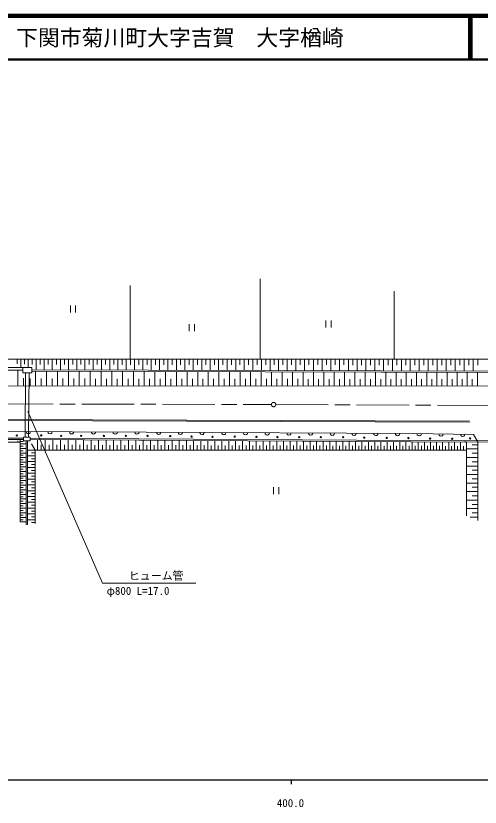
# Model space of a CAD drawing. Units: millimetres, scale not verified. Extents: x 40000 to 680136, y 20000 to 380000.
# Drawn here: x 404974 to 511265, y 198715 to 380000 of the extents above; entities that cross this region are included whole.
import ezdxf
from ezdxf.enums import TextEntityAlignment as Align

# ---------------------------------------------------------------- set-up
doc = ezdxf.new("R2010")
doc.units = ezdxf.units.MM
doc.header["$LTSCALE"] = 1000
doc.linetypes.add('CHAIN', pattern=[18.5, 12, -1.5, 3.5, -1.5])
for name, color, linetype, lineweight in [('M-BGD', 7, 'Continuous', 13), ('M-BMK', 2, 'CHAIN', 13), ('M-STR-HTXT', 7, 'Continuous', 13), ('M-TTL', 2, 'Continuous', 140), ('M-TTL-BAND', 7, 'Continuous', 25), ('M-TTL-LINE', 7, 'Continuous', 50)]:
    doc.layers.add(name, color=color, linetype=linetype, lineweight=lineweight)
doc.layers.add('M-TTL-TXT', color=7, linetype='Continuous')
doc.styles.add('ＭＳ ゴシック', font='')
doc.styles.get('ＭＳ ゴシック').set_extended_font_data('MS Gothic')

msp = doc.modelspace()

# ---------------------------------------------------------------- linework, layer by layer
at = {"layer": 'M-BGD'}
for p, q in [((460880, 319771), (460880, 301351)), ((431157, 318221), (431157, 301351)), ((491589, 316953), (491589, 301351)), ((417465, 313608), (417465, 312008)), ((418665, 312008), (418665, 313608)), ((475925, 310227), (475925, 308627)), ((477125, 308627), (477125, 310227)), ((444652, 309382), (444652, 307782)), ((445852, 307782), (445852, 309382)), ((401575, 301351), (514762, 301351)), ((405299, 301351), (405299, 300252)), ((406098, 301351), (406098, 299425)), ((406946, 301351), (406946, 300185)), ((407795, 301351), (407795, 299426)), ((408695, 301351), (408695, 300114)), ((409596, 301351), (409596, 298875)), ((410524, 301351), (410524, 300112)), ((411453, 301351), (411453, 298870)), ((412383, 301351), (412383, 300109)), ((413314, 301351), (413314, 298864)), ((414246, 301351), (414246, 300106)), ((415179, 301351), (415179, 298859)), ((416113, 301351), (416113, 300103)), ((417048, 301351), (417048, 298853)), ((417985, 301351), (417985, 300101)), ((418921, 301351), (418921, 298848)), ((419860, 301351), (419860, 300098)), ((420799, 301351), (420799, 298842)), ((421739, 301351), (421739, 300095)), ((422680, 301351), (422680, 298837)), ((423623, 301351), (423623, 300092)), ((424566, 301351), (424566, 298831)), ((425510, 301351), (425510, 300090)), ((426455, 301351), (426455, 298826)), ((427402, 301351), (427402, 300087)), ((428349, 301351), (428349, 298820)), ((429298, 301351), (429298, 300084)), ((430247, 301351), (430247, 298815)), ((431198, 301351), (431198, 300081)), ((432150, 301351), (432150, 298809)), ((433103, 301351), (433103, 300079)), ((434056, 301351), (434056, 298803)), ((435011, 301351), (435011, 300076)), ((435967, 301351), (435967, 298798)), ((436924, 301351), (436924, 300073)), ((437881, 301351), (437881, 298792)), ((438841, 301351), (438841, 300070)), ((439800, 301351), (439800, 298787)), ((440762, 301351), (440762, 300067)), ((441724, 301351), (441724, 298781)), ((442687, 301351), (442687, 300065)), ((443651, 301351), (443651, 298775)), ((444617, 301351), (444617, 300062)), ((445583, 301351), (445583, 298770)), ((446551, 301351), (446551, 300059)), ((447519, 301351), (447519, 298764)), ((448489, 301351), (448489, 300056)), ((449459, 301351), (449459, 298758)), ((450431, 301351), (450431, 300053)), ((451403, 301351), (451403, 298753)), ((452378, 301351), (452378, 300050)), ((453352, 301351), (453352, 298747)), ((454329, 301351), (454329, 300048)), ((455305, 301351), (455305, 298741)), ((456284, 301351), (456284, 300045)), ((457262, 301351), (457262, 298735)), ((458243, 301351), (458243, 300042)), ((459224, 301351), (459224, 298730)), ((460207, 301351), (460207, 300039)), ((461190, 301351), (461190, 298724)), ((462175, 301351), (462175, 300036)), ((463160, 301351), (463160, 298718)), ((464147, 301351), (464147, 300033)), ((465135, 301351), (465135, 298712)), ((466124, 301351), (466124, 300030)), ((467113, 301351), (467113, 298707)), ((468105, 301351), (468105, 300027)), ((469097, 301351), (469097, 298701)), ((470090, 301351), (470090, 300024)), ((471084, 301351), (471084, 298695)), ((472080, 301351), (472080, 300022)), ((473076, 301351), (473076, 298689)), ((474074, 301351), (474074, 300019)), ((475073, 301351), (475073, 298683)), ((476073, 301351), (476073, 300016)), ((477073, 301351), (477073, 298677)), ((478076, 301351), (478076, 300013)), ((479078, 301351), (479078, 298672)), ((480083, 301351), (480083, 300010)), ((481088, 301351), (481088, 298666)), ((482095, 301351), (482095, 300007)), ((483102, 301351), (483102, 298660)), ((484111, 301351), (484111, 300004)), ((485120, 301351), (485120, 298654)), ((486132, 301351), (486132, 300001)), ((487143, 301351), (487143, 298648)), ((488157, 301351), (488157, 299998)), ((489170, 301351), (489170, 298642)), ((490186, 301351), (490186, 299995)), ((491202, 301351), (491202, 298636)), ((492220, 301351), (492220, 299992)), ((493238, 301351), (493238, 298630)), ((494258, 301351), (494258, 299989)), ((495279, 301351), (495279, 298624)), ((496301, 301351), (496301, 299986)), ((497324, 301351), (497324, 298618)), ((498349, 301351), (498349, 299983)), ((499373, 301351), (499373, 298612)), ((500400, 301351), (500400, 299980)), ((501428, 301351), (501428, 298606)), ((502457, 301351), (502457, 299977)), ((503486, 301351), (503486, 298600)), ((504518, 301351), (504518, 299974)), ((505549, 301351), (505549, 298594)), ((506583, 301351), (506583, 299971)), ((507617, 301351), (507617, 298588)), ((508653, 301351), (508653, 299968)), ((509689, 301351), (509689, 298582)), ((510728, 301351), (510728, 299965)), ((222366, 299285), (406549, 299426)), ((406549, 299426), (406549, 298181)), ((406549, 299426), (408664, 299426)), ((408664, 299426), (408664, 298181)), ((222772, 298702), (406549, 298842)), ((405403, 295225), (405404, 298841)), ((406549, 298181), (408664, 298181)), ((407086, 283502), (407207, 298184)), ((407886, 283495), (408007, 298177)), ((516892, 298261), (408664, 298578)), ((516847, 298561), (408665, 298878)), ((409495, 295224), (409496, 298575)), ((412004, 295223), (412004, 298568)), ((414507, 295223), (414508, 298561)), ((417005, 295222), (417006, 298553)), ((419499, 295222), (419500, 298546)), ((421987, 295221), (421988, 298539)), ((424471, 295220), (424472, 298532)), ((426949, 295220), (426950, 298524)), ((429423, 295219), (429423, 298517)), ((431891, 295219), (431892, 298510)), ((434355, 295218), (434355, 298503)), ((436813, 295217), (436814, 298496)), ((439267, 295217), (439268, 298488)), ((441716, 295216), (441716, 298481)), ((444159, 295216), (444160, 298474)), ((446598, 295215), (446599, 298467)), ((449032, 295215), (449033, 298460)), ((451461, 295214), (451462, 298453)), ((453885, 295213), (453886, 298446)), ((456305, 295213), (456305, 298438)), ((458719, 295212), (458720, 298431)), ((461129, 295212), (461129, 298424)), ((463533, 295211), (463534, 298417)), ((465933, 295210), (465934, 298410)), ((468328, 295210), (468329, 298403)), ((470718, 295209), (470719, 298396)), ((473104, 295209), (473105, 298389)), ((475484, 295208), (475485, 298382)), ((477860, 295208), (477861, 298375)), ((480231, 295207), (480232, 298368)), ((482598, 295206), (482598, 298362)), ((484959, 295206), (484960, 298355)), ((487316, 295205), (487317, 298348)), ((489668, 295205), (489669, 298341)), ((492015, 295204), (492016, 298334)), ((494358, 295204), (494359, 298327)), ((496696, 295203), (496697, 298320)), ((499029, 295203), (499030, 298314)), ((501358, 295202), (501358, 298307)), ((503681, 295201), (503682, 298300)), ((506001, 295201), (506001, 298293)), ((508315, 295200), (508316, 298286)), ((510625, 295200), (510626, 298280)), ((406693, 295225), (406693, 297024)), ((408238, 295224), (408239, 296928)), ((410749, 295224), (410750, 296898)), ((413255, 295223), (413256, 296894)), ((415756, 295222), (415757, 296890)), ((418252, 295222), (418253, 296886)), ((420743, 295221), (420744, 296882)), ((423229, 295221), (423229, 296878)), ((425710, 295220), (425710, 296874)), ((428186, 295219), (428186, 296870)), ((430657, 295219), (430657, 296866)), ((433123, 295218), (433123, 296862)), ((435584, 295218), (435584, 296858)), ((438040, 295217), (438040, 296855)), ((440491, 295217), (440492, 296851)), ((442937, 295216), (442938, 296847)), ((445379, 295215), (445379, 296843)), ((447815, 295215), (447815, 296839)), ((450247, 295214), (450247, 296835)), ((452673, 295214), (452674, 296831)), ((455095, 295213), (455095, 296828)), ((457512, 295212), (457512, 296824)), ((459924, 295212), (459924, 296820)), ((462331, 295211), (462331, 296816)), ((464733, 295211), (464734, 296812)), ((467131, 295210), (467131, 296809)), ((469523, 295210), (469524, 296805)), ((471911, 295209), (471912, 296801)), ((474294, 295208), (474295, 296797)), ((476672, 295208), (476673, 296793)), ((479046, 295207), (479046, 296790)), ((481415, 295207), (481415, 296786)), ((483778, 295206), (483779, 296782)), ((486138, 295206), (486138, 296778)), ((488492, 295205), (488492, 296775)), ((490842, 295205), (490842, 296771)), ((493187, 295204), (493187, 296767)), ((495527, 295203), (495527, 296764)), ((497863, 295203), (497863, 296760)), ((500193, 295202), (500194, 296756)), ((502520, 295202), (502520, 296753)), ((504841, 295201), (504841, 296749)), ((507158, 295201), (507158, 296745)), ((509470, 295200), (509470, 296742)), ((225755, 295268), (520731, 295197)), ((508810, 286921), (305715, 287626)), ((508811, 287171), (305716, 287876)), ((305922, 285180), (434837, 284632)), ((434837, 284632), (495903, 284280)), ((307477, 283449), (406720, 282920)), ((307479, 283749), (406722, 283220)), ((405931, 282366), (405931, 282924)), ((406721, 283498), (408251, 283498)), ((406721, 283070), (406721, 283498)), ((406721, 282641), (406721, 283070)), ((408250, 282920), (507836, 282347)), ((408251, 283070), (408251, 283498)), ((408251, 282641), (408251, 283070)), ((408252, 283220), (507838, 282647)), ((409920, 280532), (409920, 282910)), ((411696, 280532), (411696, 282900)), ((413465, 280532), (413465, 282890)), ((415226, 280532), (415226, 282880)), ((416979, 280532), (416979, 282869)), ((418725, 280532), (418725, 282859)), ((420463, 280532), (420463, 282849)), ((422194, 280532), (422194, 282840)), ((423918, 280532), (423918, 282830)), ((425634, 280532), (425634, 282820)), ((427343, 280532), (427343, 282810)), ((495903, 284280), (509743, 284122)), ((509743, 284122), (510764, 282372)), ((333312, 282366), (405931, 282366)), ((405431, 282366), (405431, 282647)), ((405931, 282481), (406634, 282481)), ((405931, 282366), (405931, 264047)), ((405931, 281955), (407336, 281955)), ((405931, 281428), (406634, 281428)), ((406721, 282641), (408251, 282641)), ((407336, 282641), (407336, 263375)), ((407636, 282641), (407636, 263375)), ((409411, 280532), (408528, 281958)), ((410808, 280532), (410808, 281718)), ((412580, 280532), (412580, 281713)), ((414345, 280532), (414345, 281708)), ((416102, 280532), (416102, 281703)), ((417852, 280532), (417852, 281698)), ((419594, 280532), (419594, 281693)), ((421329, 280532), (421329, 281688)), ((423056, 280532), (423056, 281683)), ((424776, 280532), (424776, 281678)), ((426488, 280532), (426488, 281673)), ((428194, 280532), (428194, 281668)), ((429044, 280532), (429044, 282800)), ((429891, 280532), (429891, 281663)), ((430738, 280532), (430738, 282790)), ((431582, 280532), (431582, 281659)), ((432425, 280532), (432425, 282781)), ((433265, 280532), (433265, 281654)), ((434105, 280532), (434105, 282771)), ((434941, 280532), (434941, 281649)), ((435777, 280532), (435777, 282761)), ((436610, 280532), (436610, 281644)), ((437443, 280532), (437443, 282752)), ((438272, 280532), (438272, 281639)), ((439101, 280532), (439101, 282742)), ((439926, 280532), (439926, 281635)), ((440752, 280532), (440752, 282733)), ((441574, 280532), (441574, 281630)), ((442396, 280532), (442396, 282723)), ((443214, 280532), (443214, 281625)), ((444033, 280532), (444033, 282714)), ((444847, 280532), (444847, 281620)), ((445662, 280532), (445662, 282705)), ((446474, 280532), (446474, 281616)), ((447285, 280532), (447285, 282695)), ((448093, 280532), (448093, 281611)), ((448901, 280532), (448901, 282686)), ((449706, 280532), (449706, 281606)), ((450510, 280532), (450510, 282677)), ((451311, 280532), (451311, 281602)), ((452112, 280532), (452112, 282668)), ((452910, 280532), (452910, 281597)), ((453707, 280532), (453707, 282658)), ((454501, 280532), (454501, 281593)), ((455296, 280532), (455296, 282649)), ((456086, 280532), (456086, 281588)), ((456877, 280532), (456877, 282640)), ((457664, 280532), (457664, 281584)), ((458452, 280532), (458452, 282631)), ((459236, 280532), (459236, 281579)), ((460020, 280532), (460020, 282622)), ((460800, 280532), (460800, 281575)), ((461581, 280532), (461581, 282613)), ((462358, 280532), (462358, 281570)), ((463136, 280532), (463136, 282604)), ((463909, 280532), (463909, 281566)), ((464683, 280532), (464683, 282595)), ((465454, 280532), (465454, 281561)), ((466225, 280532), (466225, 282586)), ((466992, 280532), (466992, 281557)), ((467759, 280532), (467759, 282578)), ((468523, 280532), (468523, 281552)), ((469287, 280532), (469287, 282569)), ((470048, 280532), (470048, 281548)), ((470809, 280532), (470809, 282560)), ((471566, 280532), (471566, 281544)), ((472324, 280532), (472324, 282551)), ((473078, 280532), (473078, 281539)), ((473832, 280532), (473832, 282543)), ((474583, 280532), (474583, 281535)), ((475334, 280532), (475334, 282534)), ((476082, 280532), (476082, 281531)), ((476830, 280532), (476830, 282526)), ((477574, 280532), (477574, 281526)), ((478319, 280532), (478319, 282517)), ((479060, 280532), (479060, 281522)), ((479801, 280532), (479801, 282508)), ((480540, 280532), (480540, 281518)), ((481278, 280532), (481278, 282500)), ((482013, 280532), (482013, 281514)), ((482748, 280532), (482748, 282492)), ((483480, 280532), (483480, 281509)), ((484211, 280532), (484211, 282483)), ((484940, 280532), (484940, 281505)), ((485669, 280532), (485669, 282475)), ((486394, 280532), (486394, 281501)), ((487120, 280532), (487120, 282466)), ((487842, 280532), (487842, 281497)), ((488565, 280532), (488565, 282458)), ((489284, 280532), (489284, 281493)), ((490004, 280532), (490004, 282450)), ((490720, 280532), (490720, 281489)), ((491436, 280532), (491436, 282442)), ((492149, 280532), (492149, 281485)), ((492863, 280532), (492863, 282433)), ((493573, 280532), (493573, 281480)), ((494283, 280532), (494283, 282425)), ((494990, 280532), (494990, 281476)), ((495697, 280532), (495697, 282417)), ((496401, 280532), (496401, 281472)), ((497105, 280532), (497105, 282409)), ((497806, 280532), (497806, 281468)), ((498507, 280532), (498507, 282401)), ((499205, 280532), (499205, 281464)), ((499903, 280532), (499903, 282393)), ((500598, 280532), (500598, 281460)), ((501293, 280532), (501293, 282385)), ((501986, 280532), (501986, 281456)), ((502678, 280532), (502678, 282377)), ((503367, 280532), (503367, 281452)), ((504056, 280532), (504056, 282369)), ((504742, 280532), (504742, 281448)), ((505428, 280532), (505428, 282361)), ((506111, 280532), (506111, 281444)), ((506794, 280532), (506794, 282353)), ((507476, 280532), (507476, 281440)), ((507836, 282647), (518264, 282735)), ((507838, 282647), (507836, 282347)), ((507838, 282347), (518267, 282435)), ((508158, 280532), (508158, 282350)), ((510764, 281758), (509461, 281758)), ((510764, 264418), (510764, 282372)), ((405931, 280901), (407336, 280901)), ((405931, 280374), (406634, 280374)), ((405931, 279848), (407336, 279848)), ((405931, 279321), (406634, 279321)), ((409411, 280532), (407636, 280532)), ((409411, 279200), (407636, 279200)), ((409411, 279866), (408523, 279866)), ((409411, 263714), (409411, 280532)), ((409411, 280532), (508158, 280532)), ((510764, 280781), (508158, 280781)), ((508158, 280532), (508158, 265491)), ((510764, 279804), (509461, 279804)), ((405931, 278794), (407336, 278794)), ((405931, 278268), (406634, 278268)), ((405931, 277741), (407336, 277741)), ((409411, 277869), (407636, 277869)), ((409411, 278535), (408523, 278535)), ((510764, 278827), (508158, 278827)), ((510764, 277849), (509461, 277849)), ((405931, 277214), (406634, 277214)), ((405931, 276688), (407336, 276688)), ((405931, 276161), (406634, 276161)), ((405931, 275634), (407336, 275634)), ((409411, 276538), (407636, 276538)), ((409411, 277204), (408523, 277204)), ((409411, 275873), (408523, 275873)), ((510764, 276872), (508158, 276872)), ((510764, 275895), (509461, 275895)), ((405931, 275108), (406634, 275108)), ((405931, 274581), (407336, 274581)), ((405931, 274054), (406634, 274054)), ((409411, 275207), (407636, 275207)), ((409411, 273876), (407636, 273876)), ((409411, 274542), (408523, 274542)), ((510764, 274918), (508158, 274918)), ((510764, 273940), (509461, 273940)), ((405931, 273528), (407336, 273528)), ((405931, 273001), (406634, 273001)), ((405931, 272474), (407336, 272474)), ((405931, 271947), (406634, 271947)), ((409411, 272545), (407636, 272545)), ((409411, 273211), (408523, 273211)), ((463951, 272052), (463951, 270452)), ((465151, 270452), (465151, 272052)), ((510764, 272963), (508158, 272963)), ((510764, 271986), (509461, 271986)), ((405931, 271421), (407336, 271421)), ((405931, 270894), (406634, 270894)), ((405931, 270367), (407336, 270367)), ((409411, 271214), (407636, 271214)), ((409411, 271880), (408523, 271880)), ((409411, 270549), (408523, 270549)), ((510764, 271009), (508158, 271009)), ((405931, 269841), (406634, 269841)), ((405931, 269314), (407336, 269314)), ((405931, 268787), (406634, 268787)), ((409411, 269883), (407636, 269883)), ((409411, 268552), (407636, 268552)), ((409411, 269218), (408523, 269218)), ((510764, 269054), (508158, 269054)), ((510764, 270031), (509461, 270031)), ((405931, 268261), (407336, 268261)), ((405931, 267734), (406634, 267734)), ((405931, 267207), (407336, 267207)), ((405931, 266681), (406634, 266681)), ((409411, 267221), (407636, 267221)), ((409411, 267886), (408523, 267886)), ((409411, 266555), (408523, 266555)), ((510764, 267099), (508158, 267099)), ((510764, 268077), (509461, 268077)), ((405931, 266154), (407336, 266154)), ((405931, 265627), (406634, 265627)), ((405931, 265100), (407336, 265100)), ((409411, 265890), (407636, 265890)), ((409411, 265224), (408523, 265224)), ((510764, 265145), (508999, 265145)), ((510764, 266122), (509461, 266122)), ((405931, 264574), (406634, 264574)), ((405931, 264047), (407336, 264047)), ((409411, 264559), (407636, 264559)), ((409411, 263893), (408523, 263893)), ((510764, 264483), (510685, 264483))]:
    msp.add_line(p, q, dxfattribs=at)
for centre in [(405167, 283858), (410802, 283893), (415345, 283787), (419923, 283752), (425135, 283752), (430171, 283787), (435136, 283752), (440313, 283717), (445208, 283611), (449998, 283576), (455069, 283611), (460035, 283541), (464859, 283505), (469860, 283470), (474790, 283505), (479897, 283470), (484722, 283365), (489863, 283294), (494829, 283259), (499794, 283153), (504866, 283118), (508951, 283188)]:
    msp.add_circle(centre, 150, dxfattribs=at)
for centre, start, end in [((407833, 284744), 179.42686, 0.08598), ((412804, 284723), 179.42686, 0.08598), ((417776, 284702), 179.42686, 0.08598), ((422747, 284681), 179.42686, 0.08598), ((427718, 284660), 179.42686, 0.08598), ((432689, 284639), 179.42686, 0.08598), ((437661, 284613), 179.34002, 359.99914), ((442632, 284585), 179.34002, 359.99914), ((447603, 284556), 179.34002, 359.99914), ((452574, 284527), 179.34002, 359.99914), ((457546, 284499), 179.34002, 359.99914), ((462517, 284470), 179.34002, 359.99914), ((467488, 284441), 179.34002, 359.99914), ((472459, 284413), 179.34002, 359.99914), ((477431, 284384), 179.34002, 359.99914), ((482402, 284355), 179.34002, 359.99914), ((487373, 284327), 179.34002, 359.99914), ((492344, 284298), 179.34002, 359.99914), ((497316, 284261), 179.01441, 359.67353), ((502287, 284204), 179.01441, 359.67353), ((507258, 284147), 179.01441, 359.67353)]:
    msp.add_arc(centre, 497, start, end, dxfattribs=at)
at = {"layer": 'M-BMK'}
for p, q in [((364551, 291175), (463479, 290948)), ((464479, 290945), (563520, 290572))]:
    msp.add_line(p, q, dxfattribs=at)
msp.add_circle((463979, 290947), 500, dxfattribs=at)
at = {"layer": 'M-STR-HTXT'}
for p, q in [((407711, 289332), (424792, 250065)), ((424792, 250065), (446205, 250065))]:
    msp.add_line(p, q, dxfattribs=at)
at = {"layer": 'M-TTL'}
msp.add_line((680000, 380000), (40000, 380000), dxfattribs=at)
at = {"layer": 'M-TTL-BAND'}
for p, q in [((40000, 205000), (579000, 205000)), ((468000, 205000), (468000, 204000))]:
    msp.add_line(p, q, dxfattribs=at)
at = {"layer": 'M-TTL-LINE'}
for p, q in [((508747, 380000), (508747, 370000)), ((509247, 380000), (509247, 370000)), ((40000, 370000), (680000, 370000))]:
    msp.add_line(p, q, dxfattribs=at)

# ---------------------------------------------------------------- texts
at = {"layer": 'M-STR-HTXT', "style": 'ＭＳ ゴシック'}
msp.add_text('ヒューム管', height=1833, dxfattribs=at).set_placement((437101, 251720), align=Align.MIDDLE_CENTER)
msp.add_text('φ800 L=17.0', height=1833, dxfattribs=at).set_placement((432945, 246808), align=Align.BOTTOM_CENTER)
at = {"layer": 'M-TTL-BAND', "style": 'ＭＳ ゴシック'}
msp.add_text('400.0', height=1833, dxfattribs=at).set_placement((467844, 198195), align=Align.BOTTOM_CENTER)
at = {"layer": 'M-TTL-TXT', "style": 'ＭＳ ゴシック'}
msp.add_text('下関市菊川町大字吉賀\u3000大字楢崎', height=3666, dxfattribs=at).set_placement((405024, 375000), align=Align.MIDDLE_LEFT)

doc.saveas('drawing.dxf')
